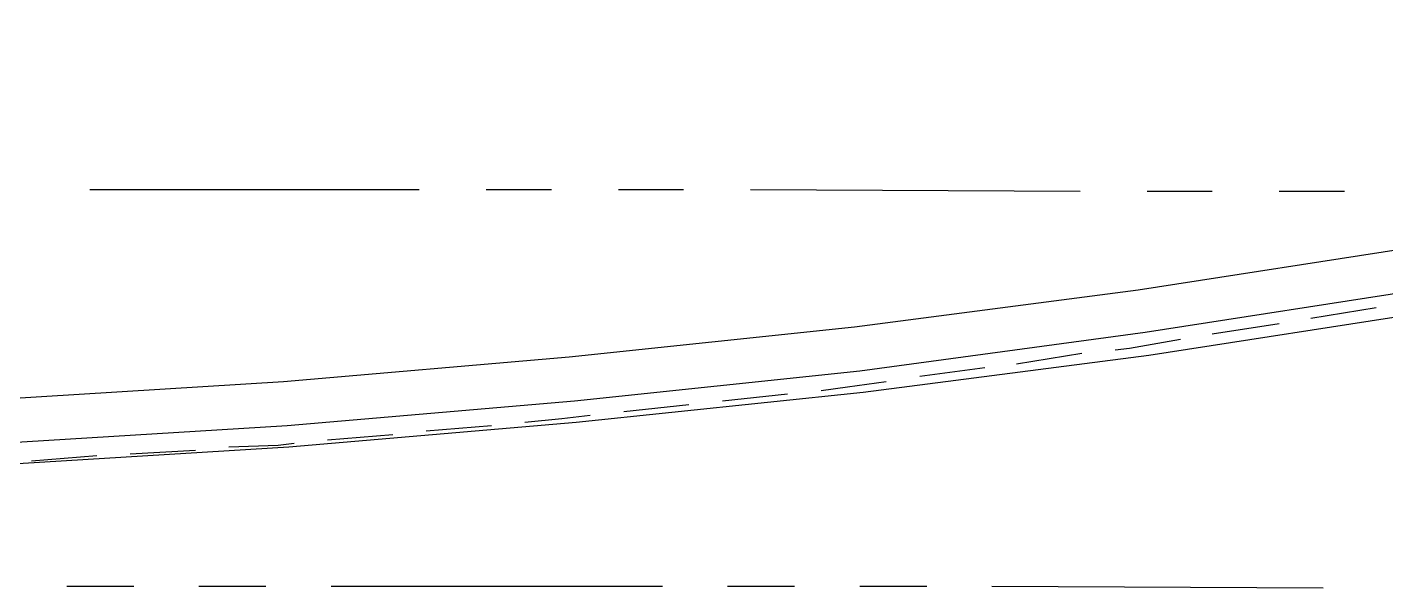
# Model space of a CAD drawing. Header units: feet. Extents: x -84 to 198, y -22 to 181.
# Drawn here: x 69.41 to 79.69, y 6.72 to 10.96 of the extents above; entities that cross this region are included whole.
import ezdxf

# ---------------------------------------------------------------- set-up
doc = ezdxf.new("R2010")
doc.units = ezdxf.units.FT
doc.layers.add('A-LINEA', color=7, linetype='CONTINUOUS')

msp = doc.modelspace()

# ---------------------------------------------------------------- linework, layer by layer
at = {"layer": 'A-LINEA'}
for p, q in [((69.88, 9.7378), (72.3733, 9.7378)), ((72.88, 9.7378), (73.3733, 9.7378)), ((73.88, 9.7378), (74.3733, 9.7378)), ((74.88, 9.7378), (77.3733, 9.7244)), ((77.88, 9.7244), (78.3733, 9.7244)), ((78.88, 9.7244), (79.3733, 9.7244)), ((79.12, 8.7644), (79.6133, 8.8444)), ((78.3733, 8.6444), (78.88, 8.7244)), ((76.8933, 8.4178), (77.3867, 8.4978)), ((76.16, 8.3244), (76.6533, 8.3911)), ((74.6667, 8.1378), (75.16, 8.1911)), ((73.92, 8.0578), (74.4133, 8.1111)), ((72.4267, 7.9111), (72.92, 7.9511)), ((71.68, 7.8444), (72.1733, 7.8844)), ((69.44, 7.6844), (69.9333, 7.7244)), ((70.1867, 7.7378), (70.68, 7.7644)), ((69.7067, 6.7378), (70.2133, 6.7378)), ((70.7067, 6.7378), (71.2133, 6.7378)), ((71.7067, 6.7378), (74.2133, 6.7378)), ((74.7067, 6.7378), (75.2133, 6.7378)), ((75.7067, 6.7378), (76.2133, 6.7378)), ((76.7067, 6.7378), (79.2133, 6.7244))]:
    msp.add_line(p, q, dxfattribs=at)
for points in [[(37.3333, 10.9644), (40.2133, 10.4178), (43.0933, 9.9244), (45.9867, 9.4978), (48.88, 9.1111), (51.7867, 8.7911), (54.6933, 8.5244), (57.6, 8.3111), (60.52, 8.1378), (62.6933, 8.0711), (64.8533, 8.0444), (67.0267, 8.0711), (69.1867, 8.1511), (71.3467, 8.2844), (73.5067, 8.4711), (75.6667, 8.6978), (77.8133, 8.9778), (79.96, 9.3111)], [(37.28, 10.6311), (40.1467, 10.0844), (43.04, 9.6044), (45.9333, 9.1644), (48.84, 8.7778), (51.7467, 8.4578), (54.6667, 8.1911), (57.5867, 7.9778), (60.5067, 7.8178), (62.68, 7.7378), (64.8533, 7.7111), (67.0267, 7.7378), (69.2, 7.8178), (71.3733, 7.9511), (73.5467, 8.1378), (75.7067, 8.3644), (77.8667, 8.6578), (80.0133, 8.9911)], [(37.24, 10.4711), (40.12, 9.9244), (43.0133, 9.4311), (45.9067, 9.0044), (48.8133, 8.6178), (51.7333, 8.2978), (54.6533, 8.0178), (57.5733, 7.8044), (60.4933, 7.6444), (62.68, 7.5644), (64.8533, 7.5511), (67.04, 7.5778), (69.2133, 7.6578), (71.3867, 7.7911), (73.56, 7.9778), (75.7333, 8.2044), (77.8933, 8.4844), (80.04, 8.8178)], [(77.64, 8.5244), (77.7467, 8.5378), (78.1333, 8.6044)], [(75.4133, 8.2178), (75.6133, 8.2444), (75.9067, 8.2844)], [(73.1733, 7.9778), (73.4533, 8.0044), (73.6667, 8.0311)], [(70.9333, 7.7911), (71.3067, 7.8044), (71.4267, 7.8178)]]:
    msp.add_lwpolyline(points, dxfattribs=at)

doc.saveas('drawing.dxf')
